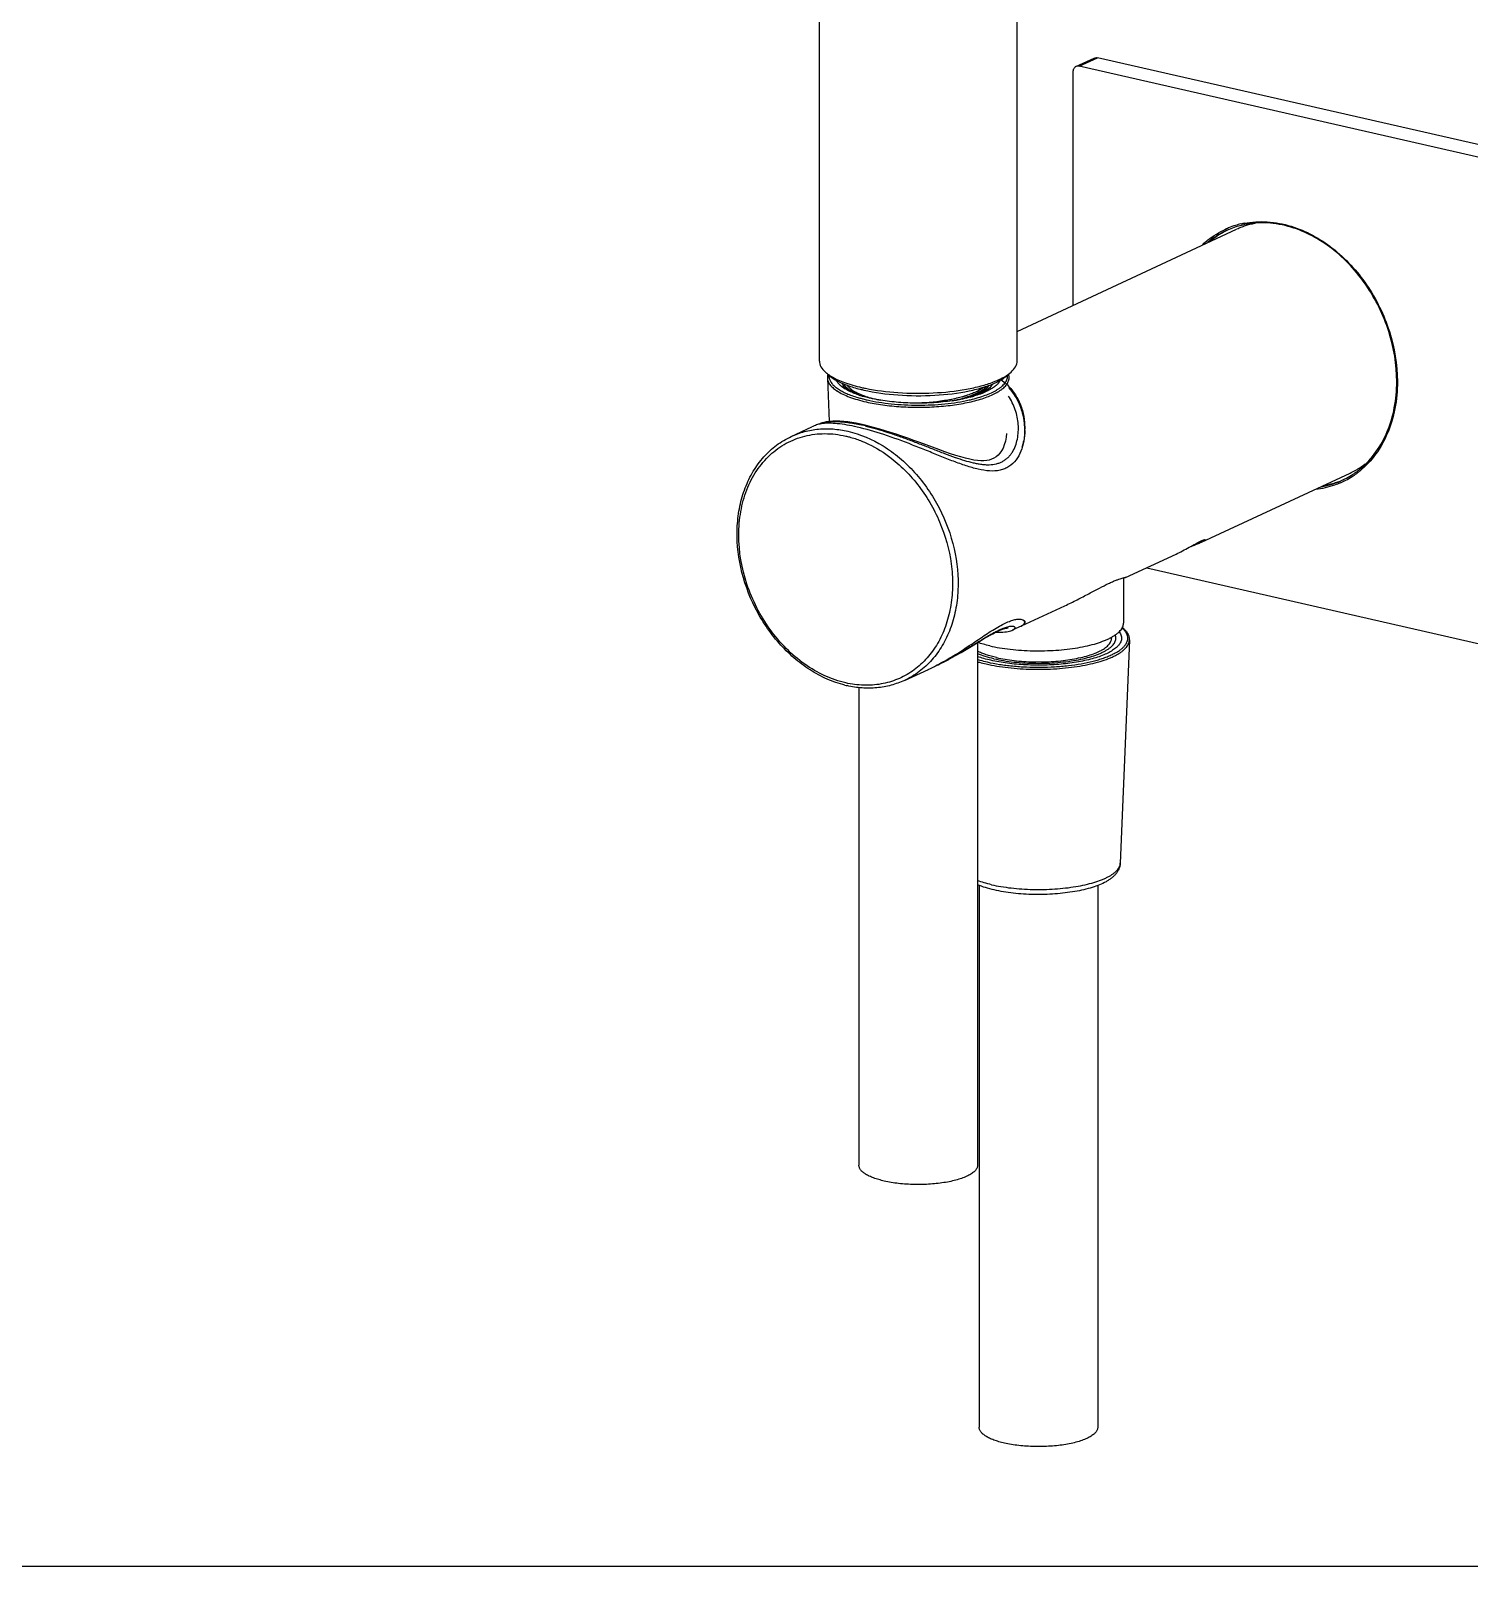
# Model space of a CAD drawing. Header units: millimetres. Extents: x 0 to 841, y 0 to 594.
# Drawn here: x 477.2 to 659.1, y 0 to 194.1 of the extents above; entities that cross this region are included whole.
import ezdxf

# ---------------------------------------------------------------- set-up
doc = ezdxf.new("R2010")
doc.units = ezdxf.units.MM
doc.header["$LTSCALE"] = 46.255
doc.layers.get('0').update_dxf_attribs({"linetype": 'CONTINUOUS'})
doc.layers.add('00_COMPONENTI', color=7, linetype='CONTINUOUS')

msp = doc.modelspace()

# ---------------------------------------------------------------- linework, layer by layer
at = {"color": 7, "linetype": 'Continuous'}
msp.add_line((0, 0), (841, 0), dxfattribs=at)
at = {"layer": '00_COMPONENTI', "color": 7, "linetype": 'Continuous'}
for p, q in [((601.9, 152.35), (601.9, 333.98)), ((576.9, 152.35), (576.9, 270.39)), ((609.34, 189.58), (611.64, 190.65)), ((827.5, 141.57), (612.06, 190.69)), ((608.95, 188.86), (608.95, 159.38)), ((825.2, 140.51), (609.76, 189.62)), ((601.9, 156.1), (629.66, 169.01)), ((578.13, 150.53), (577.66, 150.95)), ((577.9, 150.2), (578.13, 144.72)), ((600.66, 150.53), (601.13, 150.95)), ((573.34, 142.82), (575.92, 144.02)), ((577.27, 144.53), (577.26, 144.53)), ((577.27, 144.53), (577.34, 144.56)), ((582.69, 144.24), (582.11, 144.37)), ((602.9, 143.75), (602.9, 143.72)), ((625.23, 129.45), (644, 138.18)), ((615.59, 124.97), (622, 127.95)), ((618.28, 126.22), (664.05, 115.78)), ((615.35, 124.94), (615.35, 119.22)), ((615.59, 124.98), (615.59, 124.97)), ((602.46, 118.87), (607.94, 121.41)), ((602.4, 118.85), (601.36, 118.36)), ((602.4, 118.85), (602.47, 118.88)), ((602.87, 119.28), (602.89, 119.35)), ((596.9, 116.77), (596.9, 50.7)), ((613.85, 117.45), (613.85, 117.33)), ((616.09, 117.08), (614.94, 88.88)), ((587.67, 111.99), (590.67, 113.38)), ((591.72, 113.88), (591.72, 113.88)), ((581.9, 111.09), (581.9, 50.7)), ((597.1, 86.06), (597.1, 17.57)), ((612.1, 86.06), (612.1, 17.57))]:
    msp.add_line(p, q, dxfattribs=at)
at = {"layer": '00_COMPONENTI', "color": 9, "linetype": 'Continuous'}
for p, q in [((609.76, 189.62), (612.06, 190.69)), ((599.31, 148.69), (599.31, 148.69)), ((577.27, 144.53), (577.26, 144.53)), ((594.05, 140.18), (594.09, 140.17))]:
    msp.add_line(p, q, dxfattribs=at)
at = {"layer": '00_COMPONENTI', "color": 7, "linetype": 'Continuous'}
for points in [[(602.89, 143.77), (602.85, 144.46), (602.75, 145.15), (602.59, 145.83), (602.38, 146.49), (602.12, 147.11), (601.82, 147.69), (601.48, 148.22), (601.11, 148.71), (600.84, 149)], [(582.11, 144.37), (581.54, 144.48), (581, 144.57), (580.48, 144.65), (579.97, 144.7), (579.49, 144.74), (579.02, 144.76), (578.58, 144.75), (578.15, 144.72), (577.74, 144.66), (577.34, 144.56)], [(594.15, 140.42), (593.47, 140.64), (592.74, 140.89), (591.98, 141.16), (591.19, 141.45), (590.4, 141.75), (589.61, 142.04), (588.83, 142.32), (588.07, 142.6), (587.32, 142.86), (586.6, 143.1), (585.9, 143.33), (585.22, 143.55), (584.55, 143.75), (583.91, 143.93), (583.29, 144.09), (582.69, 144.24)], [(600.54, 143.18), (600.5, 142.72), (600.41, 142.21), (600.28, 141.76), (600.12, 141.35), (599.93, 141), (599.71, 140.69), (599.48, 140.44), (599.23, 140.23), (598.96, 140.06), (598.67, 139.93), (598.37, 139.84), (598.05, 139.78), (597.7, 139.75), (597.31, 139.75), (596.88, 139.78), (596.41, 139.84), (595.9, 139.94), (595.36, 140.07), (594.77, 140.23), (594.15, 140.42)], [(591.72, 113.88), (592.56, 114.28), (593.35, 114.7), (594.11, 115.11), (594.81, 115.52), (595.47, 115.9), (596.08, 116.27), (596.65, 116.62), (597.17, 116.93), (597.65, 117.22), (598.09, 117.48), (598.49, 117.7), (598.84, 117.89), (599.17, 118.06), (599.46, 118.2), (599.73, 118.32), (599.97, 118.42), (600.17, 118.49), (600.34, 118.54), (600.47, 118.58), (600.58, 118.6), (600.66, 118.61), (600.72, 118.62), (600.76, 118.62), (600.78, 118.62), (600.78, 118.62)], [(602.47, 118.88), (602.66, 119), (602.8, 119.14), (602.87, 119.28)], [(599.21, 118.08), (599.5, 118.07), (599.81, 118.08), (600.08, 118.09), (600.33, 118.11), (600.55, 118.14), (600.75, 118.17), (600.93, 118.21), (601.09, 118.26), (601.24, 118.31), (601.36, 118.36)]]:
    msp.add_lwpolyline(points, dxfattribs=at)
at = {"layer": '00_COMPONENTI', "color": 9, "linetype": 'Continuous'}
for centre, radius, start, end in [((632.59, 159.42), 10.53, 113.7093, 114.3657), ((632.59, 159.41), 10.54, 112.0519, 113.7088), ((633.09, 159.53), 10.44, 116.0371, 116.9984), ((632.62, 159.33), 10.63, 106.9893, 112.0455), ((632.66, 159.2), 10.77, 103.3137, 106.9894), ((632.69, 159.1), 10.86, 101.9877, 103.3164), ((632.7, 159.06), 10.91, 100.9971, 101.9879), ((632.83, 159.22), 10.61, 115.0102, 130.2004), ((633.19, 159.36), 10.64, 117.055, 130.1937), ((579.3, 150.45), 1.2, 175.3044, 181.0931), ((599.49, 150.45), 1.2, 1.1024, 4.7028), ((630.89, 149.72), 19.1, 0, 0.1778), ((582, 153.01), 5.29, 236.3614, 237.1418), ((586.51, 163.66), 16.61, 253.3664, 255.1197), ((586.91, 165.11), 18.11, 255.094, 255.6265), ((587.22, 166.32), 19.37, 255.6311, 257.1779), ((596.33, 153.74), 6.14, 300.6607, 300.8726), ((591.33, 167.36), 20.43, 282.7767, 283.1724), ((581.09, 135.1), 10.17, 113.6215, 113.964), ((581.09, 135.1), 10.18, 112.1298, 113.6214), ((577.97, 142.39), 2.25, 108.0402, 108.491), ((577.63, 143.67), 0.938, 112.4135, 113.603), ((577.63, 143.67), 0.939, 107.9347, 112.4131), ((578.02, 142.25), 2.4, 106.3808, 108.0334), ((578.74, 134.74), 9.97, 88.3299, 88.6868), ((576.32, 117.85), 27.07, 77.2717, 77.4323), ((576.22, 117.42), 27.51, 77.1128, 77.2717), ((576, 116.42), 28.53, 76.4633, 77.1112), ((575.66, 115.03), 29.96, 76.2614, 76.4682), ((595.79, 143.43), 7.04, 343.7767, 348.6502), ((595.36, 143.51), 7.48, 348.6399, 350.584), ((638.43, 146.79), 10.76, 302.7736, 306.58), ((638.38, 146.86), 10.84, 306.5775, 307.914), ((638.36, 146.89), 10.88, 307.9138, 308.8189), ((638.34, 146.91), 10.9, 308.8187, 309.0996), ((638.56, 146.91), 10.61, 279.9535, 294.8627), ((638.85, 147.33), 10.88, 278.9701, 279.9852), ((638.89, 147.1), 10.64, 279.9609, 292.8258), ((638.55, 146.6), 10.53, 293.7097, 295.7265), ((638.97, 146.88), 10.41, 292.8892, 293.9418), ((638.53, 146.63), 10.56, 295.7268, 297.7701), ((638.5, 146.69), 10.64, 297.7754, 302.7729), ((601.73, 120.28), 1.58, 294.9592, 297.2025), ((601.98, 119.85), 1.09, 302.1599, 304.9702), ((602.23, 119.54), 0.689, 313.7248, 316.0062), ((577.37, 144.4), 33.73, 296.6219, 297.9191), ((576.3, 146.43), 36.02, 297.9121, 298.0673), ((579.38, 140.4), 29.25, 294.9545, 296.6178)]:
    msp.add_arc(centre, radius, start, end, dxfattribs=at)
at = {"layer": '00_COMPONENTI', "color": 7, "linetype": 'Continuous'}
for centre, radius, start, end in [((632.69, 159.5), 10.29, 113.893, 114.9363), ((633.05, 159.64), 10.33, 116.0079, 117.0134), ((632.7, 159.48), 10.32, 112.861, 113.893), ((632.74, 159.39), 10.42, 107.7197, 112.8534), ((632.78, 159.25), 10.56, 103.9189, 107.7206), ((633.8, 160.11), 9.81, 110.7074, 114.9276), ((632.8, 159.15), 10.66, 101.59, 103.9206), ((633.82, 160.07), 9.86, 108.317, 110.7071), ((633.85, 159.95), 9.98, 101.2497, 108.3107), ((633.13, 159.47), 10.51, 117.036, 130.5935), ((579.31, 150.26), 1.4, 173.3838, 182.304), ((579.36, 150.25), 1.45, 164.5485, 173.3614), ((579.43, 150.24), 1.53, 163.2776, 164.6225), ((599.37, 150.24), 1.52, 14.7662, 16.711), ((599.42, 150.25), 1.46, 6.3716, 14.7855), ((599.48, 150.26), 1.4, 357.6941, 6.3069), ((631.04, 149.77), 18.86, 359.8598, 0), ((582.66, 151.82), 3.78, 234.4481, 237.1593), ((586.03, 160.5), 13.12, 251.4508, 252.0743), ((586.43, 161.78), 14.45, 252.1037, 253.9168), ((587.16, 169.08), 20.92, 255.8723, 257.1676), ((585.51, 156.3), 8.85, 247.0515, 249.107), ((587.49, 172.12), 23.7, 257.1659, 258.3546), ((587.1, 161.05), 13.86, 254.2654, 254.4479), ((592.44, 160.35), 13.05, 285.5891, 287.8312), ((592.42, 158.65), 11.35, 288.225, 288.6521), ((592.47, 157.42), 10.09, 290.9663, 292.898), ((593.02, 156.12), 8.67, 292.8832, 295.0377), ((593.42, 155.27), 7.73, 295.0622, 297.3709), ((593.27, 155.82), 8.12, 295.0547, 296.1009), ((593.62, 155.11), 7.33, 296.1114, 296.5922), ((593.84, 154.66), 6.82, 296.5897, 297.3066), ((593.63, 154.85), 7.26, 297.3749, 298.1316), ((594.07, 154.51), 6.9, 294.9279, 296.1788), ((594.31, 154.02), 6.35, 296.179, 297.4236), ((593.77, 153.45), 6.31, 302.9843, 304.7305), ((597.59, 151.18), 2.53, 316.3159, 316.9427), ((581.26, 134.74), 10.57, 113.0651, 114.0007), ((581.26, 134.74), 10.58, 112.2358, 113.065), ((594.37, 143.74), 8.53, 3.7908, 5.5873), ((594.4, 143.75), 8.5, 0.0063, 3.7936), ((594.5, 143.75), 8.39, 358.8521, 359.8442), ((638.62, 146.73), 10.42, 297.0208, 302.1373), ((639.86, 147.07), 9.81, 294.932, 299.0826), ((638.55, 146.85), 10.56, 302.1366, 305.9602), ((639.84, 147.12), 9.86, 299.0831, 301.5355), ((638.49, 146.93), 10.66, 305.9585, 308.2824), ((639.76, 147.24), 10.01, 301.552, 307.8927), ((638.44, 146.99), 10.73, 308.282, 310.0937), ((638.92, 147.06), 10.59, 279.2028, 292.7887), ((639.01, 146.8), 10.32, 292.861, 293.893), ((638.68, 146.62), 10.3, 294.9368, 296.0079), ((638.66, 146.65), 10.33, 296.0079, 297.0134), ((601.72, 120.45), 1.75, 293.2068, 294.9216), ((602.64, 119.33), 0.256, 5.4121, 15.1535), ((602.64, 119.33), 0.258, 359.979, 5.3835), ((602.63, 119.33), 0.269, 351.4643, 359.9319), ((578.89, 138.67), 27.9, 294.9659, 297.3589), ((583.32, 124.17), 13.18, 255.9805, 257.1564)]:
    msp.add_arc(centre, radius, start, end, dxfattribs=at)
for points, knots in [([(611.64, 190.65), (611.73, 190.69), (611.88, 190.72), (612.02, 190.69), (612.06, 190.69)], [0, 0, 0, 0, 0.739923, 1, 1, 1, 1]), ([(609.34, 189.58), (609.22, 189.52), (609, 189.31), (608.95, 189.01), (608.95, 188.86)], [0, 0, 0, 0, 0.470017, 1, 1, 1, 1]), ([(609.76, 189.62), (609.73, 189.63), (609.59, 189.65), (609.44, 189.62), (609.34, 189.58)], [0, 0, 0, 0, 0.260077, 1, 1, 1, 1]), ([(636.52, 169.27), (635.55, 169.56), (633.6, 169.93), (631.6, 169.79), (630.66, 169.6)], [0, 0, 0, 0, 0.511565, 1, 1, 1, 1]), ([(649.9, 149.77), (649.9, 151.9), (649.18, 156.23), (646.32, 162.06), (642.04, 166.72), (638.39, 168.72), (636.52, 169.27)], [0, 0, 0, 0, 0.254218, 0.514788, 0.767132, 1, 1, 1, 1]), ([(576.9, 152.35), (576.9, 152.1), (577.06, 151.56), (577.44, 151.15), (577.66, 150.95)], [0, 0, 0, 0, 0.451415, 1, 1, 1, 1]), ([(601.13, 150.95), (601.35, 151.15), (601.73, 151.56), (601.9, 152.1), (601.9, 152.35)], [0, 0, 0, 0, 0.548584, 1, 1, 1, 1]), ([(577.66, 150.95), (577.71, 150.9), (577.95, 150.7), (578.21, 150.53), (578.41, 150.41)], [0, 0, 0, 0, 0.232407, 1, 1, 1, 1]), ([(578.13, 150.53), (578.37, 150.32), (578.94, 149.93), (579.57, 149.62), (579.93, 149.48)], [0, 0, 0, 0, 0.453771, 1, 1, 1, 1]), ([(578.41, 150.41), (578.94, 150.09), (580.19, 149.55), (581.5, 149.18), (582.23, 149.02)], [0, 0, 0, 0, 0.44903, 1, 1, 1, 1]), ([(579.54, 149.27), (579.43, 149.37), (579.24, 149.57), (579.08, 149.8), (579.03, 149.91)], [0, 0, 0, 0, 0.532098, 1, 1, 1, 1]), ([(579.89, 149.3), (579.88, 149.32), (579.83, 149.4), (579.79, 149.48), (579.76, 149.55)], [0, 0, 0, 0, 0.260063, 1, 1, 1, 1]), ([(579.93, 149.48), (580.08, 149.41), (580.78, 149.14), (581.5, 148.93), (582.05, 148.79)], [0, 0, 0, 0, 0.230809, 1, 1, 1, 1]), ([(582.51, 148.68), (583.92, 148.36), (586.91, 147.96), (591.39, 147.93), (595.04, 148.36), (597.62, 149), (598.73, 149.41), (599.23, 149.64)], [0, 0, 0, 0, 0.255309, 0.531362, 0.790755, 0.90339, 1, 1, 1, 1]), ([(582.71, 148.91), (584.06, 148.63), (586.92, 148.28), (591.21, 148.24), (594.73, 148.61), (597.27, 149.16), (598.41, 149.52), (598.93, 149.72)], [0, 0, 0, 0, 0.253537, 0.524718, 0.78291, 0.898127, 1, 1, 1, 1]), ([(598.93, 149.72), (598.99, 149.74), (599.23, 149.84), (599.46, 149.94), (599.63, 150.02)], [0, 0, 0, 0, 0.258506, 1, 1, 1, 1]), ([(599.23, 149.64), (599.31, 149.67), (599.61, 149.82), (599.9, 149.98), (600.1, 150.11)], [0, 0, 0, 0, 0.265467, 1, 1, 1, 1]), ([(599.76, 149.91), (599.74, 149.87), (599.65, 149.71), (599.54, 149.56), (599.44, 149.45)], [0, 0, 0, 0, 0.234376, 1, 1, 1, 1]), ([(599.63, 150.02), (599.69, 150.04), (599.9, 150.14), (600.1, 150.25), (600.25, 150.33)], [0, 0, 0, 0, 0.259674, 1, 1, 1, 1]), ([(599.89, 149.99), (600.33, 149.67), (601.12, 148.93), (602.02, 147.6), (602.61, 146.13), (602.8, 145.09), (602.85, 144.57)], [0, 0, 0, 0, 0.256633, 0.506728, 0.754008, 1, 1, 1, 1]), ([(600.1, 150.11), (600.16, 150.15), (600.35, 150.28), (600.53, 150.42), (600.66, 150.53)], [0, 0, 0, 0, 0.264545, 1, 1, 1, 1]), ([(600.25, 150.33), (600.34, 150.38), (600.64, 150.56), (600.94, 150.78), (601.13, 150.95)], [0, 0, 0, 0, 0.270419, 1, 1, 1, 1]), ([(645.36, 138.78), (646.08, 139.38), (647.39, 140.83), (648.83, 143.46), (649.71, 146.48), (649.9, 148.63), (649.9, 149.73)], [0, 0, 0, 0, 0.231605, 0.474262, 0.730393, 1, 1, 1, 1]), ([(581.86, 148.07), (581.61, 148.15), (581.16, 148.32), (580.52, 148.61), (579.98, 148.92), (579.67, 149.15), (579.54, 149.27)], [0, 0, 0, 0, 0.293238, 0.55811, 0.793641, 1, 1, 1, 1]), ([(580.46, 148.74), (580.4, 148.79), (580.19, 148.95), (580, 149.14), (579.89, 149.3)], [0, 0, 0, 0, 0.278227, 1, 1, 1, 1]), ([(580.1, 148.86), (580.06, 148.92), (579.99, 149.05), (579.94, 149.19), (579.93, 149.26)], [0, 0, 0, 0, 0.516635, 1, 1, 1, 1]), ([(580.52, 148.84), (580.48, 148.87), (580.32, 149.01), (580.18, 149.16), (580.09, 149.28)], [0, 0, 0, 0, 0.269914, 1, 1, 1, 1]), ([(580.39, 149.29), (580.52, 149.12), (580.88, 148.78), (581.29, 148.53), (581.53, 148.4)], [0, 0, 0, 0, 0.446981, 1, 1, 1, 1]), ([(581.4, 148.28), (581.32, 148.33), (581.01, 148.49), (580.72, 148.68), (580.52, 148.84)], [0, 0, 0, 0, 0.273459, 1, 1, 1, 1]), ([(580.88, 148.48), (580.86, 148.5), (580.77, 148.55), (580.68, 148.6), (580.61, 148.64)], [0, 0, 0, 0, 0.257566, 1, 1, 1, 1]), ([(581.3, 148.27), (581.27, 148.29), (581.12, 148.36), (580.98, 148.43), (580.88, 148.48)], [0, 0, 0, 0, 0.259499, 1, 1, 1, 1]), ([(581.94, 148.04), (581.9, 148.06), (581.71, 148.14), (581.53, 148.22), (581.4, 148.28)], [0, 0, 0, 0, 0.259296, 1, 1, 1, 1]), ([(581.53, 148.4), (581.57, 148.38), (581.74, 148.29), (581.92, 148.21), (582.06, 148.15)], [0, 0, 0, 0, 0.23995, 1, 1, 1, 1]), ([(582.35, 148.03), (582.43, 148), (582.76, 147.88), (583.09, 147.78), (583.34, 147.71)], [0, 0, 0, 0, 0.238334, 1, 1, 1, 1]), ([(583.37, 147.65), (583.29, 147.67), (582.98, 147.74), (582.66, 147.82), (582.43, 147.89)], [0, 0, 0, 0, 0.257011, 1, 1, 1, 1]), ([(599.25, 149.27), (599.1, 149.14), (598.76, 148.89), (598.15, 148.55), (597.44, 148.24), (596.62, 147.96), (595.71, 147.71), (594.71, 147.49), (593.65, 147.32), (592.53, 147.18), (591.37, 147.08), (590.18, 147.03), (588.99, 147.03), (587.8, 147.06), (586.63, 147.14), (585.49, 147.27), (584.41, 147.43), (583.71, 147.57), (583.37, 147.65)], [0, 0, 0, 0, 0.036541, 0.078702, 0.126483, 0.179635, 0.237735, 0.300232, 0.366476, 0.435741, 0.507243, 0.58016, 0.653643, 0.726833, 0.798878, 0.868944, 0.936233, 1, 1, 1, 1]), ([(583.38, 147.7), (583.49, 147.67), (583.91, 147.56), (584.34, 147.46), (584.67, 147.4)], [0, 0, 0, 0, 0.240091, 1, 1, 1, 1]), ([(595.96, 148.15), (595.46, 147.97), (594.39, 147.65), (592.03, 147.19), (590.15, 147.05), (588.87, 147.04)], [0, 0, 0, 0, 0.219658, 0.465781, 1, 1, 1, 1]), ([(595.81, 148.1), (594.94, 147.78), (593.01, 147.31), (591.03, 147.09), (589.97, 147.04)], [0, 0, 0, 0, 0.465279, 1, 1, 1, 1]), ([(593.74, 147.34), (593.95, 147.38), (594.75, 147.56), (595.53, 147.79), (596.08, 148)], [0, 0, 0, 0, 0.267898, 1, 1, 1, 1]), ([(594.12, 147.4), (594.29, 147.43), (594.91, 147.56), (595.53, 147.72), (595.97, 147.87)], [0, 0, 0, 0, 0.265374, 1, 1, 1, 1]), ([(596.71, 148.47), (596.65, 148.44), (596.4, 148.33), (596.15, 148.23), (595.96, 148.15)], [0, 0, 0, 0, 0.240078, 1, 1, 1, 1]), ([(596.05, 147.9), (596.14, 147.92), (596.45, 148.03), (596.75, 148.16), (596.97, 148.26)], [0, 0, 0, 0, 0.263701, 1, 1, 1, 1]), ([(597.36, 148.27), (597.29, 148.24), (596.99, 148.11), (596.68, 148), (596.44, 147.93)], [0, 0, 0, 0, 0.237739, 1, 1, 1, 1]), ([(597.47, 148.88), (597.43, 148.85), (597.27, 148.75), (597.1, 148.66), (596.97, 148.6)], [0, 0, 0, 0, 0.240049, 1, 1, 1, 1]), ([(597.06, 148.44), (597.09, 148.46), (597.23, 148.54), (597.37, 148.62), (597.47, 148.68)], [0, 0, 0, 0, 0.258393, 1, 1, 1, 1]), ([(597.23, 148.39), (597.48, 148.51), (597.9, 148.77), (598.27, 149.12), (598.4, 149.29)], [0, 0, 0, 0, 0.554073, 1, 1, 1, 1]), ([(598.8, 149.45), (598.68, 149.21), (598.23, 148.75), (597.68, 148.43), (597.36, 148.27)], [0, 0, 0, 0, 0.432008, 1, 1, 1, 1]), ([(597.47, 148.68), (597.53, 148.72), (597.75, 148.88), (597.97, 149.05), (598.11, 149.19)], [0, 0, 0, 0, 0.269286, 1, 1, 1, 1]), ([(597.74, 149.07), (597.72, 149.05), (597.63, 148.99), (597.54, 148.92), (597.47, 148.88)], [0, 0, 0, 0, 0.243183, 1, 1, 1, 1]), ([(599.42, 149.43), (599.41, 149.42), (599.35, 149.36), (599.3, 149.31), (599.25, 149.27)], [0, 0, 0, 0, 0.243624, 1, 1, 1, 1]), ([(577.02, 144.41), (576.86, 144.38), (576.48, 144.27), (576.12, 144.12), (575.92, 144.02)], [0, 0, 0, 0, 0.418652, 1, 1, 1, 1]), ([(577.34, 144.46), (577.31, 144.45), (577.2, 144.44), (577.1, 144.43), (577.02, 144.41)], [0, 0, 0, 0, 0.261361, 1, 1, 1, 1]), ([(581.65, 144.01), (580.83, 144.2), (579.66, 144.42), (578.21, 144.5), (577.61, 144.48), (577.34, 144.46)], [0, 0, 0, 0, 0.58289, 0.812726, 1, 1, 1, 1]), ([(602.89, 143.58), (602.88, 143.13), (602.79, 142.23), (602.43, 140.96), (601.82, 139.83), (601.06, 139.1), (600.33, 138.71), (599.52, 138.46), (598.37, 138.41), (596.93, 138.66), (595.41, 139.1), (593.82, 139.68), (592.16, 140.34), (590.44, 141.04), (588.08, 141.98), (585.17, 143.06), (582.8, 143.75), (581.65, 144.01)], [0, 0, 0, 0, 0.05334, 0.105366, 0.155361, 0.203367, 0.227325, 0.251781, 0.303674, 0.360956, 0.423436, 0.490338, 0.560853, 0.634182, 0.709418, 0.860522, 1, 1, 1, 1]), ([(580.13, 111.38), (579.36, 111.57), (577.83, 112.1), (575.65, 113.28), (573.61, 114.81), (571.1, 117.31), (568.57, 121.07), (566.74, 126.17), (566.34, 130.6), (566.77, 133.98), (567.45, 136.32), (568.46, 138.43), (569.8, 140.26), (571.43, 141.77), (572.68, 142.52), (573.34, 142.82)], [0, 0, 0, 0, 0.059398, 0.121096, 0.185014, 0.250843, 0.385936, 0.521729, 0.653037, 0.71592, 0.776512, 0.834835, 0.891155, 0.945978, 1, 1, 1, 1]), ([(622, 127.95), (622.28, 128.08), (622.84, 128.36), (623.66, 128.81), (624.43, 129.24), (624.93, 129.51), (625.16, 129.61)], [0, 0, 0, 0, 0.257006, 0.527273, 0.787909, 1, 1, 1, 1]), ([(625.04, 129.36), (624.95, 129.32), (624.54, 129.14), (624.11, 128.99), (623.78, 128.88)], [0, 0, 0, 0, 0.210533, 1, 1, 1, 1]), ([(625.25, 129.47), (625.23, 129.46), (625.16, 129.42), (625.09, 129.39), (625.04, 129.36)], [0, 0, 0, 0, 0.23442, 1, 1, 1, 1]), ([(625.16, 129.61), (625.23, 129.65), (625.35, 129.7), (625.5, 129.75), (625.58, 129.77), (625.62, 129.78), (625.65, 129.78), (625.66, 129.76), (625.66, 129.76)], [0, 0, 0, 0, 0.446015, 0.75464, 0.857558, 0.928612, 0.971706, 1, 1, 1, 1]), ([(625.66, 129.76), (625.66, 129.75), (625.65, 129.73), (625.61, 129.69), (625.54, 129.63), (625.41, 129.55), (625.31, 129.5), (625.25, 129.47)], [0, 0, 0, 0, 0.041491, 0.106461, 0.310872, 0.611032, 1, 1, 1, 1]), ([(607.94, 121.41), (608.46, 121.66), (609.48, 122.16), (610.93, 122.92), (612.24, 123.62), (613.24, 124.13), (613.94, 124.45), (614.38, 124.64), (614.74, 124.77), (615.05, 124.87), (615.25, 124.93), (615.39, 124.96), (615.46, 124.97), (615.52, 124.98), (615.56, 124.98), (615.58, 124.98), (615.6, 124.98), (615.6, 124.98)], [0, 0, 0, 0, 0.205076, 0.400466, 0.579209, 0.732623, 0.797235, 0.85289, 0.899278, 0.936477, 0.964756, 0.975661, 0.98448, 0.991263, 0.99606, 0.998924, 1, 1, 1, 1]), ([(615.56, 124.96), (615.55, 124.96), (615.5, 124.94), (615.44, 124.94), (615.39, 124.93)], [0, 0, 0, 0, 0.17167, 1, 1, 1, 1]), ([(615.59, 124.97), (615.58, 124.97), (615.58, 124.97), (615.57, 124.96), (615.56, 124.96)], [0, 0, 0, 0, 0.196605, 1, 1, 1, 1]), ([(591.71, 113.9), (592.43, 114.27), (593.83, 115.06), (595.82, 116.35), (597.67, 117.6), (599.12, 118.55), (600.19, 119.13), (600.87, 119.44), (601.45, 119.64), (601.94, 119.73), (602.32, 119.73), (602.61, 119.67), (602.8, 119.56), (602.87, 119.45), (602.89, 119.4)], [0, 0, 0, 0, 0.18898, 0.374389, 0.550971, 0.709187, 0.776996, 0.835042, 0.882666, 0.920362, 0.949368, 0.971177, 0.987392, 1, 1, 1, 1]), ([(598.43, 116.36), (598.84, 116.26), (599.71, 116.09), (601.05, 115.91), (602.45, 115.78), (603.9, 115.72), (605.35, 115.72), (606.8, 115.79), (608.2, 115.91), (609.53, 116.1), (610.78, 116.35), (611.91, 116.64), (612.77, 116.94), (613.38, 117.2), (613.78, 117.4), (614.14, 117.61), (614.45, 117.82), (614.72, 118.04), (614.95, 118.27), (615.12, 118.5), (615.25, 118.74), (615.33, 118.98), (615.35, 119.14), (615.35, 119.22)], [0, 0, 0, 0, 0.070479, 0.14539, 0.223541, 0.30366, 0.384422, 0.464487, 0.542534, 0.617289, 0.687568, 0.752308, 0.810621, 0.83716, 0.861872, 0.884731, 0.90574, 0.924944, 0.942442, 0.958397, 0.973061, 0.986781, 1, 1, 1, 1]), ([(602.89, 119.29), (602.88, 119.21), (602.79, 119.08), (602.63, 118.95), (602.52, 118.89), (602.46, 118.87)], [0, 0, 0, 0, 0.40635, 0.675663, 1, 1, 1, 1]), ([(615.2, 118.66), (615.34, 118.54), (615.59, 118.31), (615.84, 117.98), (615.97, 117.71), (616.04, 117.5), (616.08, 117.29), (616.09, 117.15), (616.09, 117.08)], [0, 0, 0, 0, 0.28372, 0.538732, 0.658285, 0.774105, 0.887553, 1, 1, 1, 1]), ([(598.43, 116.36), (598.16, 116.42), (597.65, 116.54), (597.15, 116.7), (596.91, 116.78)], [0, 0, 0, 0, 0.516368, 1, 1, 1, 1]), ([(598.97, 114.72), (599.38, 114.63), (600.21, 114.47), (601.51, 114.29), (602.87, 114.18), (604.26, 114.13), (605.67, 114.15), (607.05, 114.23), (608.38, 114.38), (609.63, 114.58), (610.78, 114.84), (611.65, 115.11), (612.28, 115.35), (612.7, 115.53), (613.08, 115.73), (613.41, 115.93), (613.69, 116.14), (613.93, 116.36), (614.13, 116.58), (614.27, 116.81), (614.36, 117.04), (614.4, 117.27), (614.39, 117.51), (614.35, 117.66), (614.32, 117.73)], [0, 0, 0, 0, 0.072882, 0.150527, 0.231554, 0.314481, 0.397772, 0.479885, 0.559307, 0.634602, 0.704458, 0.767741, 0.796637, 0.823582, 0.848523, 0.871438, 0.892347, 0.911325, 0.92852, 0.944172, 0.958634, 0.97238, 0.985973, 1, 1, 1, 1]), ([(599.29, 114.87), (599.65, 114.78), (600.39, 114.64), (601.54, 114.48), (602.75, 114.37), (603.99, 114.32), (605.25, 114.32), (606.49, 114.37), (607.7, 114.49), (608.84, 114.65), (609.92, 114.86), (610.89, 115.11), (611.63, 115.37), (612.15, 115.59), (612.5, 115.76), (612.81, 115.94), (613.08, 116.12), (613.31, 116.32), (613.5, 116.51), (613.65, 116.71), (613.76, 116.92), (613.83, 117.12), (613.85, 117.26), (613.85, 117.33)], [0, 0, 0, 0, 0.070479, 0.14539, 0.223541, 0.30366, 0.384422, 0.464487, 0.542534, 0.617289, 0.687568, 0.752308, 0.810621, 0.83716, 0.861872, 0.884731, 0.90574, 0.924944, 0.942442, 0.958397, 0.973061, 0.986781, 1, 1, 1, 1]), ([(614.8, 118.13), (614.86, 118.05), (614.96, 117.89), (615.06, 117.64), (615.1, 117.38), (615.09, 117.12), (615.01, 116.87), (614.9, 116.66), (614.79, 116.5), (614.66, 116.34), (614.54, 116.22), (614.45, 116.15)], [0, 0, 0, 0, 0.129107, 0.248194, 0.361321, 0.473328, 0.589224, 0.713469, 0.779906, 0.849646, 1, 1, 1, 1]), ([(599.29, 114.87), (599.06, 114.92), (598.62, 115.03), (597.99, 115.22), (597.41, 115.43), (597.06, 115.58), (596.89, 115.67)], [0, 0, 0, 0, 0.278114, 0.538464, 0.779496, 1, 1, 1, 1]), ([(598.97, 114.72), (598.6, 114.8), (597.9, 114.99), (597.21, 115.23), (596.89, 115.36)], [0, 0, 0, 0, 0.528365, 1, 1, 1, 1]), ([(598.57, 114.52), (598.28, 114.59), (597.71, 114.73), (597.16, 114.91), (596.89, 115)], [0, 0, 0, 0, 0.519184, 1, 1, 1, 1]), ([(614.45, 116.15), (614.3, 116.01), (613.96, 115.76), (613.35, 115.42), (612.64, 115.11), (611.82, 114.83), (610.91, 114.58), (609.91, 114.37), (608.85, 114.19), (607.73, 114.05), (606.57, 113.96), (605.38, 113.91), (604.19, 113.9), (603, 113.94), (601.83, 114.02), (600.69, 114.14), (599.61, 114.31), (598.91, 114.45), (598.57, 114.52)], [0, 0, 0, 0, 0.036541, 0.078702, 0.126483, 0.179635, 0.237735, 0.300232, 0.366476, 0.435741, 0.507243, 0.58016, 0.653643, 0.726833, 0.798878, 0.868944, 0.936233, 1, 1, 1, 1]), ([(587.67, 111.99), (587.12, 111.74), (585.97, 111.32), (584.15, 111), (582.27, 110.98), (581.02, 111.17), (580.39, 111.32)], [0, 0, 0, 0, 0.24391, 0.490398, 0.7418, 1, 1, 1, 1]), ([(614.94, 88.88), (614.94, 88.75), (614.9, 88.5), (614.79, 88.14), (614.61, 87.81), (614.39, 87.51), (614.12, 87.23), (613.83, 86.98), (613.5, 86.75), (613, 86.45), (612.3, 86.12), (611.36, 85.79), (610.32, 85.51), (609.17, 85.28), (607.95, 85.1), (606.67, 84.98), (605.36, 84.91), (604.03, 84.91), (602.71, 84.96), (601.42, 85.08), (600.19, 85.25), (599.39, 85.4), (599.01, 85.49)], [0, 0, 0, 0, 0.021675, 0.043185, 0.06453, 0.085869, 0.107466, 0.129615, 0.152581, 0.176576, 0.228191, 0.285089, 0.347223, 0.41411, 0.484973, 0.558831, 0.634572, 0.711008, 0.786924, 0.861125, 0.932484, 1, 1, 1, 1]), ([(599.01, 85.49), (598.63, 85.57), (597.92, 85.76), (597.22, 86.01), (596.89, 86.14)], [0, 0, 0, 0, 0.522941, 1, 1, 1, 1]), ([(585.09, 48.7), (584.86, 48.75), (584.41, 48.87), (583.77, 49.07), (583.22, 49.3), (582.76, 49.55), (582.39, 49.81), (582.15, 50.05), (582.01, 50.25), (581.95, 50.4), (581.9, 50.55), (581.9, 50.65), (581.9, 50.7)], [0, 0, 0, 0, 0.182517, 0.349541, 0.499532, 0.63152, 0.745359, 0.842147, 0.885096, 0.925148, 0.96312, 1, 1, 1, 1]), ([(596.9, 50.7), (596.9, 50.64), (596.88, 50.53), (596.83, 50.36), (596.74, 50.19), (596.62, 50.03), (596.46, 49.87), (596.27, 49.72), (596.05, 49.57), (595.8, 49.42), (595.52, 49.29), (595.1, 49.1), (594.5, 48.9), (593.71, 48.69), (592.84, 48.52), (591.91, 48.39), (590.93, 48.3), (589.92, 48.25), (588.91, 48.25), (587.9, 48.3), (586.92, 48.38), (585.99, 48.51), (585.38, 48.63), (585.09, 48.7)], [0, 0, 0, 0, 0.013219, 0.026939, 0.041603, 0.057558, 0.075056, 0.09426, 0.115269, 0.138128, 0.16284, 0.189379, 0.247692, 0.312432, 0.382711, 0.457466, 0.535513, 0.615578, 0.69634, 0.776459, 0.85461, 0.929521, 1, 1, 1, 1]), ([(600.29, 15.57), (600.06, 15.62), (599.61, 15.74), (598.97, 15.94), (598.42, 16.17), (597.96, 16.42), (597.59, 16.69), (597.35, 16.93), (597.21, 17.13), (597.15, 17.27), (597.1, 17.42), (597.1, 17.52), (597.1, 17.57)], [0, 0, 0, 0, 0.182517, 0.349541, 0.499532, 0.63152, 0.745359, 0.842147, 0.885096, 0.925148, 0.96312, 1, 1, 1, 1]), ([(612.1, 17.57), (612.1, 17.51), (612.08, 17.4), (612.03, 17.23), (611.94, 17.07), (611.82, 16.9), (611.66, 16.75), (611.47, 16.59), (611.25, 16.44), (611, 16.3), (610.72, 16.16), (610.3, 15.98), (609.7, 15.77), (608.91, 15.56), (608.04, 15.39), (607.11, 15.26), (606.13, 15.17), (605.12, 15.13), (604.11, 15.13), (603.1, 15.17), (602.12, 15.26), (601.19, 15.39), (600.58, 15.5), (600.29, 15.57)], [0, 0, 0, 0, 0.013219, 0.026939, 0.041603, 0.057558, 0.075056, 0.09426, 0.115269, 0.138128, 0.16284, 0.189379, 0.247692, 0.312432, 0.382711, 0.457466, 0.535513, 0.615578, 0.69634, 0.776459, 0.85461, 0.929521, 1, 1, 1, 1])]:
    msp.add_open_spline(points, degree=3, knots=knots, dxfattribs=at)
at = {"layer": '00_COMPONENTI', "color": 9, "linetype": 'Continuous'}
for points, knots in [([(625.36, 167.09), (625.58, 167.29), (626.45, 168.04), (627.46, 168.65), (628.24, 169.01)], [0, 0, 0, 0, 0.252566, 1, 1, 1, 1]), ([(630.62, 169.76), (631.57, 169.95), (633.59, 170.07), (635.57, 169.69), (636.54, 169.39)], [0, 0, 0, 0, 0.488785, 1, 1, 1, 1]), ([(636.54, 169.39), (638.42, 168.81), (642.09, 166.8), (646.38, 162.11), (649.25, 156.25), (649.98, 151.91), (649.99, 149.78)], [0, 0, 0, 0, 0.233395, 0.485649, 0.745895, 1, 1, 1, 1]), ([(577.9, 150.2), (577.91, 150.13), (577.92, 149.99), (577.99, 149.79), (578.08, 149.58), (578.27, 149.3), (578.59, 148.96), (578.9, 148.72), (579.07, 148.61)], [0, 0, 0, 0, 0.10157, 0.206273, 0.316374, 0.433766, 0.695653, 1, 1, 1, 1]), ([(578.1, 150.43), (578.1, 150.37), (578.12, 150.24), (578.18, 150), (578.33, 149.69), (578.62, 149.34), (578.86, 149.13), (578.99, 149.02)], [0, 0, 0, 0, 0.105606, 0.21358, 0.443695, 0.703248, 1, 1, 1, 1]), ([(599.31, 148.69), (599.42, 148.76), (599.63, 148.89), (599.91, 149.1), (600.15, 149.32), (600.35, 149.54), (600.5, 149.77), (600.61, 150), (600.68, 150.24), (600.69, 150.39), (600.69, 150.47)], [0, 0, 0, 0, 0.162349, 0.312019, 0.449479, 0.575559, 0.69154, 0.799244, 0.901084, 1, 1, 1, 1]), ([(599.49, 148.46), (599.59, 148.53), (599.8, 148.66), (600.08, 148.87), (600.31, 149.08), (600.51, 149.3), (600.67, 149.52), (600.79, 149.74), (600.86, 149.97), (600.88, 150.13), (600.89, 150.2)], [0, 0, 0, 0, 0.161246, 0.310385, 0.44783, 0.574305, 0.690924, 0.799265, 0.901426, 1, 1, 1, 1]), ([(649.99, 149.72), (649.99, 148.59), (649.79, 146.37), (648.87, 143.25), (647.36, 140.54), (645.98, 139.06), (645.22, 138.45)], [0, 0, 0, 0, 0.269363, 0.525341, 0.768023, 1, 1, 1, 1]), ([(578.99, 149.02), (579.01, 149.01), (579.1, 148.94), (579.18, 148.88), (579.25, 148.83)], [0, 0, 0, 0, 0.243201, 1, 1, 1, 1]), ([(579.13, 148.57), (579.36, 148.42), (579.88, 148.14), (580.74, 147.78), (581.72, 147.45), (582.43, 147.27), (582.8, 147.19)], [0, 0, 0, 0, 0.20749, 0.444521, 0.709545, 1, 1, 1, 1]), ([(579.25, 148.83), (579.42, 148.72), (579.77, 148.51), (580.36, 148.23), (581.03, 147.97), (581.51, 147.82), (581.76, 147.74)], [0, 0, 0, 0, 0.214636, 0.453336, 0.71551, 1, 1, 1, 1]), ([(582.8, 147.19), (583.14, 147.11), (583.84, 146.97), (584.92, 146.8), (586.05, 146.67), (587.62, 146.54), (589.61, 146.49), (591.6, 146.56), (593.15, 146.71), (594.26, 146.86), (595.32, 147.04), (596.32, 147.26), (597.24, 147.51), (598.07, 147.79), (598.81, 148.1), (599.26, 148.33), (599.47, 148.45)], [0, 0, 0, 0, 0.061404, 0.125981, 0.19313, 0.26221, 0.403442, 0.544172, 0.612632, 0.678925, 0.742424, 0.802546, 0.858766, 0.910632, 0.957788, 1, 1, 1, 1]), ([(594.09, 140.17), (594.46, 140.04), (595.2, 139.79), (596.13, 139.54), (596.85, 139.38), (597.37, 139.3), (597.87, 139.25), (598.51, 139.24), (599.13, 139.31), (599.7, 139.49), (600.09, 139.67), (600.45, 139.9), (600.77, 140.17), (601.05, 140.49), (601.39, 140.96), (601.71, 141.62), (601.95, 142.49), (602.07, 143.41), (602.06, 144.34), (601.93, 145.28), (601.68, 146.21), (601.31, 147.1), (600.98, 147.66), (600.8, 147.93)], [0, 0, 0, 0, 0.078038, 0.15218, 0.187607, 0.221842, 0.25484, 0.286588, 0.346476, 0.375, 0.402868, 0.430375, 0.457805, 0.485391, 0.513293, 0.570269, 0.62893, 0.688964, 0.74999, 0.811709, 0.873945, 0.93667, 1, 1, 1, 1]), ([(595.99, 147.46), (596.32, 147.54), (596.95, 147.71), (597.84, 148), (598.62, 148.32), (599.1, 148.56), (599.31, 148.69)], [0, 0, 0, 0, 0.28639, 0.549817, 0.788152, 1, 1, 1, 1]), ([(600.84, 148.97), (601.05, 148.75), (601.43, 148.27), (601.91, 147.5), (602.29, 146.68), (602.57, 145.82), (602.76, 144.94), (602.85, 144.05), (602.85, 143.17), (602.79, 142.58), (602.74, 142.29)], [0, 0, 0, 0, 0.127644, 0.253967, 0.379519, 0.50463, 0.629418, 0.753796, 0.877482, 1, 1, 1, 1]), ([(582.92, 147.44), (583.41, 147.33), (584.43, 147.13), (586.01, 146.93), (587.68, 146.8), (589.38, 146.76), (591.08, 146.8), (592.75, 146.92), (594.34, 147.13), (595.36, 147.32), (595.85, 147.43)], [0, 0, 0, 0, 0.115692, 0.239233, 0.368159, 0.49983, 0.631524, 0.760515, 0.884163, 1, 1, 1, 1]), ([(573.34, 142.82), (573.88, 143.07), (575.01, 143.48), (576.79, 143.8), (578.65, 143.81), (579.89, 143.62), (580.5, 143.48)], [0, 0, 0, 0, 0.243213, 0.489299, 0.740915, 1, 1, 1, 1]), ([(577.34, 144.55), (577.44, 144.58), (577.67, 144.64), (578.05, 144.69), (578.49, 144.72), (578.8, 144.72), (578.97, 144.71)], [0, 0, 0, 0, 0.194486, 0.425228, 0.693451, 1, 1, 1, 1]), ([(579.03, 144.71), (579.26, 144.7), (579.74, 144.67), (580.5, 144.59), (581.33, 144.45), (581.91, 144.33), (582.21, 144.27)], [0, 0, 0, 0, 0.211287, 0.449287, 0.712856, 1, 1, 1, 1]), ([(582.78, 144.13), (583.23, 144.02), (584.15, 143.77), (585.55, 143.34), (586.99, 142.85), (588.44, 142.32), (589.88, 141.77), (591.3, 141.22), (592.68, 140.68), (593.6, 140.34), (594.05, 140.18)], [0, 0, 0, 0, 0.116668, 0.240123, 0.367848, 0.497509, 0.627096, 0.754938, 0.879645, 1, 1, 1, 1]), ([(580.22, 111.67), (579.31, 111.88), (577.5, 112.51), (574.96, 113.99), (572.62, 115.98), (569.89, 119.21), (567.44, 124), (566.53, 129.25), (566.86, 133.31), (567.62, 136.08), (568.87, 138.52), (570.57, 140.54), (572.65, 142.05), (575.04, 142.97), (577.61, 143.28), (579.36, 143.07), (580.22, 142.87)], [0, 0, 0, 0, 0.060492, 0.124067, 0.190477, 0.259088, 0.39878, 0.535315, 0.600347, 0.662364, 0.721337, 0.777735, 0.832505, 0.886936, 0.942384, 1, 1, 1, 1]), ([(580.22, 142.87), (580.38, 142.84), (581.02, 142.68), (581.65, 142.47), (582.11, 142.29)], [0, 0, 0, 0, 0.246552, 1, 1, 1, 1]), ([(580.5, 143.48), (582.07, 143.12), (584.38, 142.12), (587.09, 140.15), (589.65, 137.66), (592.24, 133.88), (594.14, 128.75), (594.58, 124.27), (594.17, 120.86), (593.51, 118.5), (592.51, 116.38), (591.18, 114.54), (589.57, 113.04), (588.32, 112.29), (587.67, 111.99)], [0, 0, 0, 0, 0.120031, 0.183911, 0.249877, 0.385632, 0.52235, 0.654474, 0.717595, 0.778248, 0.836419, 0.892369, 0.946639, 1, 1, 1, 1]), ([(582.11, 142.29), (582.45, 142.16), (583.81, 141.56), (585.08, 140.77), (585.97, 140.08)], [0, 0, 0, 0, 0.243501, 1, 1, 1, 1]), ([(585.97, 140.08), (587.38, 138.99), (589.93, 136.32), (592.57, 131.48), (593.67, 127), (593.78, 123.43), (593.48, 120.89), (592.8, 118.52), (591.77, 116.39), (590.39, 114.57), (588.72, 113.11), (586.8, 112.06), (584.69, 111.45), (582.46, 111.3), (580.96, 111.5), (580.22, 111.67)], [0, 0, 0, 0, 0.135117, 0.274809, 0.412924, 0.479726, 0.544191, 0.606036, 0.665256, 0.722162, 0.777382, 0.831796, 0.886416, 0.94222, 1, 1, 1, 1]), ([(642.78, 136.96), (642.54, 136.85), (641.53, 136.45), (640.47, 136.21), (639.66, 136.12)], [0, 0, 0, 0, 0.248698, 1, 1, 1, 1]), ([(598.12, 114.31), (598.63, 114.19), (599.69, 113.99), (601.35, 113.79), (603.09, 113.66), (604.86, 113.63), (606.63, 113.69), (608.35, 113.84), (609.97, 114.07), (611.24, 114.34), (612.18, 114.59), (612.82, 114.8), (613.4, 115.02), (613.93, 115.25), (614.41, 115.5), (614.82, 115.75), (615.17, 116.02), (615.45, 116.3), (615.67, 116.58), (615.82, 116.87), (615.89, 117.17), (615.89, 117.47), (615.82, 117.77), (615.67, 118.06), (615.45, 118.35), (615.27, 118.52), (615.18, 118.61)], [0, 0, 0, 0, 0.076395, 0.15811, 0.243374, 0.330296, 0.416925, 0.501321, 0.581622, 0.656107, 0.690698, 0.723297, 0.75377, 0.782011, 0.807947, 0.831557, 0.852874, 0.872015, 0.889204, 0.904809, 0.919362, 0.933542, 0.948091, 0.963689, 0.980869, 1, 1, 1, 1]), ([(601.36, 118.36), (601.41, 118.38), (601.48, 118.42), (601.56, 118.48), (601.61, 118.53), (601.63, 118.58), (601.65, 118.62), (601.64, 118.67), (601.62, 118.7), (601.6, 118.73), (601.55, 118.76), (601.46, 118.79), (601.32, 118.81), (601.14, 118.81), (600.92, 118.78), (600.65, 118.72), (600.35, 118.62), (600, 118.49), (599.6, 118.32), (599.18, 118.11), (598.88, 117.95), (598.73, 117.86)], [0, 0, 0, 0, 0.039194, 0.070471, 0.083406, 0.094747, 0.113731, 0.122499, 0.13158, 0.141613, 0.153114, 0.181934, 0.220319, 0.269777, 0.331574, 0.406821, 0.496402, 0.600829, 0.720083, 0.853536, 1, 1, 1, 1]), ([(602.56, 118.93), (602.55, 118.93), (602.52, 118.91), (602.48, 118.89), (602.46, 118.87)], [0, 0, 0, 0, 0.2406, 1, 1, 1, 1]), ([(602.49, 119.68), (602.54, 119.66), (602.6, 119.64), (602.68, 119.6), (602.73, 119.56), (602.79, 119.5), (602.84, 119.41), (602.85, 119.32), (602.84, 119.23), (602.79, 119.14), (602.75, 119.09), (602.72, 119.06)], [0, 0, 0, 0, 0.166798, 0.240554, 0.308662, 0.430535, 0.539171, 0.642475, 0.748926, 0.866143, 1, 1, 1, 1]), ([(602.7, 119.04), (602.7, 119.04), (602.66, 119.01), (602.63, 118.98), (602.6, 118.96)], [0, 0, 0, 0, 0.236818, 1, 1, 1, 1]), ([(598.73, 117.86), (598.53, 117.75), (598.12, 117.52), (597.49, 117.14), (596.83, 116.74), (595.91, 116.18), (594.73, 115.46), (593.75, 114.91), (593.25, 114.64)], [0, 0, 0, 0, 0.107839, 0.223282, 0.344694, 0.470651, 0.731792, 1, 1, 1, 1]), ([(598, 114.06), (598.44, 113.96), (599.36, 113.78), (600.78, 113.58), (602.28, 113.45), (603.81, 113.38), (605.36, 113.38), (606.89, 113.45), (608.38, 113.58), (609.81, 113.78), (611.14, 114.04), (612.35, 114.35), (613.26, 114.66), (613.92, 114.93), (614.35, 115.14), (614.74, 115.36), (615.08, 115.59), (615.38, 115.82), (615.62, 116.07), (615.82, 116.31), (615.96, 116.56), (616.06, 116.82), (616.08, 116.99), (616.09, 117.08)], [0, 0, 0, 0, 0.070217, 0.14483, 0.222668, 0.302478, 0.382957, 0.462786, 0.540662, 0.615331, 0.685619, 0.750475, 0.809012, 0.835702, 0.860588, 0.883641, 0.904858, 0.924278, 0.941987, 0.958136, 0.972955, 0.98677, 1, 1, 1, 1]), ([(596.89, 114.63), (596.99, 114.6), (597.4, 114.49), (597.81, 114.38), (598.12, 114.31)], [0, 0, 0, 0, 0.241031, 1, 1, 1, 1]), ([(596.89, 114.35), (596.98, 114.32), (597.35, 114.22), (597.72, 114.13), (598, 114.06)], [0, 0, 0, 0, 0.242192, 1, 1, 1, 1]), ([(598.66, 86.16), (599.06, 86.07), (599.88, 85.91), (601.16, 85.73), (602.51, 85.61), (603.89, 85.55), (605.28, 85.55), (606.66, 85.61), (608.01, 85.73), (609.29, 85.91), (610.49, 86.14), (611.58, 86.42), (612.4, 86.7), (612.99, 86.95), (613.38, 87.14), (613.73, 87.33), (614.04, 87.54), (614.31, 87.75), (614.53, 87.97), (614.7, 88.19), (614.83, 88.41), (614.92, 88.64), (614.94, 88.8), (614.94, 88.88)], [0, 0, 0, 0, 0.070217, 0.14483, 0.222668, 0.302478, 0.382957, 0.462786, 0.540662, 0.615331, 0.685619, 0.750475, 0.809012, 0.835702, 0.860588, 0.883641, 0.904858, 0.924278, 0.941987, 0.958136, 0.972955, 0.98677, 1, 1, 1, 1]), ([(598.66, 86.16), (598.35, 86.23), (597.75, 86.38), (597.17, 86.57), (596.89, 86.67)], [0, 0, 0, 0, 0.520866, 1, 1, 1, 1])]:
    msp.add_open_spline(points, degree=3, knots=knots, dxfattribs=at)
at = {"layer": '00_COMPONENTI', "color": 7, "linetype": 'Continuous'}
msp.add_open_spline([(580.09, 149.28), (580.05, 149.34), (580.02, 149.39), (579.99, 149.45)], degree=3, dxfattribs=at)

doc.saveas('drawing.dxf')
